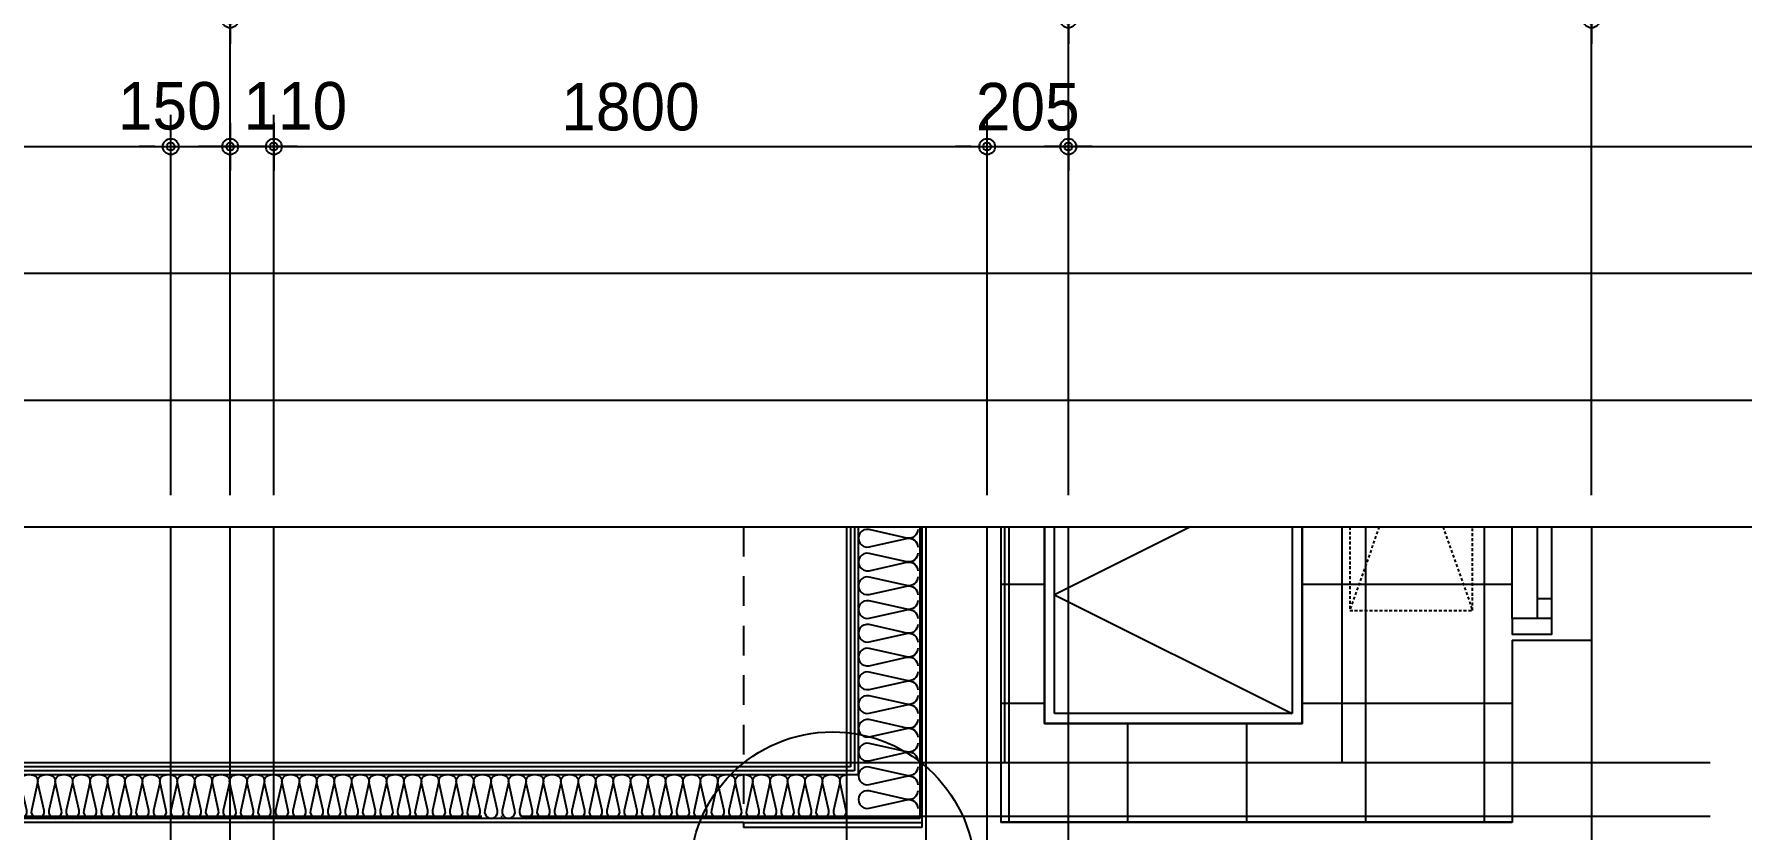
# Model space of a CAD drawing. Header units: millimetres. Extents: x -24416 to 92204, y -190080 to 23760.
# Drawn here: x 61837 to 66146, y -4271 to -2261 of the extents above; entities that cross this region are included whole.
import ezdxf
from ezdxf.xclip import XClip

# ---------------------------------------------------------------- set-up
doc = ezdxf.new("R2010")
doc.units = ezdxf.units.MM
doc.header["$LTSCALE"] = 50
doc.header["$XCLIPFRAME"] = 0
for name, pattern in [('AUDIT_D_220706163347-0', [0]), ('CEN', [62, 60, -1, 0, -1]), ('HD', [2.5, 1.5, -1]), ('HID', [2.5, 1.5, -1])]:
    doc.linetypes.add(name, pattern=pattern)
doc.layers.get('defpoints').update_dxf_attribs({"color": 139})
for name, color, linetype in [('A-ELE8', 8, 'Continuous'), ('AA-XXXX-DIMS', 7, 'Continuous'), ('ARDM', 7, 'Continuous'), ('CEN_CON', 1, 'CEN'), ('CONC', 2, 'Continuous'), ('dan1', 7, 'HID'), ('DIM', 7, 'AUDIT_D_220706163347-0'), ('ELE3_CON', 7, 'Continuous'), ('ETC', 6, 'Continuous'), ('INS', 252, 'Continuous'), ('WAL_DRY', 7, 'Continuous'), ('WIN', 4, 'Continuous'), ('바닥타일', 8, 'Continuous'), ('실명박스', 7, 'AUDIT_D_220706163347-0')]:
    doc.layers.add(name, color=color, linetype=linetype)
for name, color, linetype, plot in [('AA-XXXX-MC', 153, 'AUDIT_D_220706163347-0', False), ('Defpoint', 135, 'Continuous', False), ('MC', 135, 'Continuous', False)]:
    doc.layers.add(name, color=color, linetype=linetype, plot=plot)
doc.styles.add('HAUD01', font='Dotum.ttf')
doc.styles.add('맑은고딕', font='malgun.ttf', dxfattribs={"width": 0.9})
doc.dimstyles.new('DIM_40', dxfattribs={"dimscale": 40, "dimtxt": 3, "dimasz": 1, "dimexe": 2, "dimexo": 2, "dimgap": 1, "dimtad": 1, "dimdec": 0, "dimzin": 0, "dimdsep": 46, "dimtxsty": '맑은고딕', "dimblk1": 'DIMDOT', "dimblk2": 'DIMDOT', "dimsah": 1, "dimcen": 0.09, "dimdle": 2, "dimclrd": 7, "dimclre": 7, "dimclrt": 3, "dimadec": 0, "dimazin": 0, "dimtfac": 1, "dimtdec": 0, "dimtix": 1, "dimtmove": 2, "dimatfit": 3, "dimldrblk": 'DIMDOT', "dimfxl": 2, "dimtolj": 1, "dimtzin": 0, "dimarcsym": 0})

# ---------------------------------------------------------------- blocks, each defined once
blk = doc.blocks.new('실외기창_1000')
at = {"layer": 'WIN', "color": 8}
blk.add_line((960, 100), (40, 100), dxfattribs=at)
at = {"layer": 'WIN'}
for p, q in [((960, 36), (40, 36)), ((960, 0), (40, 0)), ((90, 36), (90, 0)), ((910, 36), (910, 0))]:
    blk.add_line(p, q, dxfattribs=at)
for points in [[(40, 100), (0, 100), (0, 0), (40, 0)], [(960, 100), (1000, 100), (1000, 0), (960, 0)]]:
    blk.add_lwpolyline(points, close=True, dxfattribs=at)
blk = doc.blocks.new('A$C24669fbc')
at = {"layer": 'Defpoint'}
blk.add_lwpolyline([(1650, 850), (0, 850), (0, 0), (1650, 0)], close=True, dxfattribs=at)
at = {"layer": 'ETC', "linetype": 'HD', "ltscale": 0.6}
for points in [[(100, 750), (750, 750), (750, 100), (100, 100)], [(125, 725), (725, 725), (725, 125), (125, 125)]]:
    blk.add_lwpolyline(points, close=True, dxfattribs=at)
at = {"layer": 'ETC', "linetype": 'HD', "ltscale": 10}
for points in [[(1550, 750), (900, 750), (900, 100), (1550, 100)], [(1525, 725), (925, 725), (925, 125), (1525, 125)]]:
    blk.add_lwpolyline(points, close=True, dxfattribs=at)
at = {"layer": 'ETC', "linetype": 'HD', "ltscale": 0.6}
blk.add_lwpolyline([(125, 125), (425, 725), (725, 125)], dxfattribs=at)
at = {"layer": 'ETC', "linetype": 'HD', "ltscale": 10}
blk.add_lwpolyline([(925, 125), (1225, 725), (1525, 125)], dxfattribs=at)
blk = doc.blocks.new('A$C8273e713')
at = {"layer": 'A-ELE8', "linetype": 'HID', "ltscale": 0.1}
for p, q in [((0, 310), (880, 0)), ((0, 0), (880, 310))]:
    blk.add_line(p, q, dxfattribs=at)
blk.add_lwpolyline([(0, 310), (880, 310), (880, 0), (0, 0)], close=True, dxfattribs=at)
blk = doc.blocks.new('insul1')
blk.add_lwpolyline([(0, 0, 0.480617), (0.146, 0.183), (0.004, 0.817, -1.249969), (0.296, 0.817), (0.154, 0.183, 0.480617), (0.3, 0, 0.480617)], format="xyb")
blk = doc.blocks.new('U-76A(확장)3')
at = {"layer": '바닥타일'}
h = blk.add_hatch(dxfattribs=at)
h.set_pattern_fill('_USER', color=256, scale=300, double=1, pattern_type=0)
h.set_pattern_definition([(0, (498351.77, 179302.88), (0, 300), []), (90, (498351.77, 179302.88), (-300, 2e-14), [])])
h.paths.add_polyline_path([(13145, 1380), (13795, 1380), (13795, 730), (13145, 730)], flags=16)
h.paths.add_polyline_path([(14045, 200), (14045, 1490), (12245, 1490), (12245, 200)])
at = {"layer": 'CEN_CON'}
for p, q in [((14030, -300), (14030, 10335)), ((12085, 1680), (14595, 1680)), ((0, 0), (14595, 0))]:
    blk.add_line(p, q, dxfattribs=at)
at = {"layer": 'CONC'}
for p, q in [((14045, 2140), (14045, 9245)), ((14045, 2140), (14058, 2140)), ((14058, 1690), (14058, 2140)), ((12120, 1690), (14058, 1690)), ((12120, 1490), (14045, 1490)), ((14045, 200), (14045, 1490)), ((13585, 200), (14045, 200)), ((13585, 200), (13585, 0)), ((13585, 0), (14295, 0))]:
    blk.add_line(p, q, dxfattribs=at)
at = {"layer": 'dan1'}
blk.add_lwpolyline([(10285, 2140), (14045, 2140)], dxfattribs=at)
at = {"layer": 'ELE3_CON'}
blk.add_line((12555, 0), (13585, 0), dxfattribs=at)
at = {"layer": 'INS'}
for p, q in [((14035, 1695), (14035, 9240)), ((13925, 1850), (13925, 9085)), ((14045, 2140), (14045, 1690)), ((12105, 1850), (13925, 1850)), ((12105, 1695), (14035, 1695))]:
    blk.add_line(p, q, dxfattribs=at)
blk.add_lwpolyline([(13145, 1380), (13795, 1380), (13795, 730), (13145, 730)], close=True, dxfattribs=at)
at = {"layer": 'MC'}
for p, q in [((13895, -300), (13895, 10335)), ((9975, 1880), (14595, 1880))]:
    blk.add_line(p, q, dxfattribs=at)
at = {"layer": 'WAL_DRY'}
for p, q in [((13905, 1870), (13905, 9065)), ((13915, 1860), (13915, 9075)), ((12105, 1870), (13905, 1870)), ((12105, 1860), (13915, 1860))]:
    blk.add_line(p, q, dxfattribs=at)
blk.add_blockref('실외기창_1000', (12570, 100))
at = {"layer": 'A-ELE8', "linetype": 'HID', "ltscale": 0.1}
blk.add_blockref('A$C8273e713', (12630, 300), dxfattribs=at)
at = {"layer": 'ETC', "linetype": 'HD', "ltscale": 10}
blk.add_blockref('A$C24669fbc', (12245, 630), dxfattribs=at)
at = {"layer": 'INS', "xscale": 110, "yscale": 110, "zscale": 110, "rotation": 270, "row_count": 1, "column_count": 164, "row_spacing": 2.524354896707238e-29, "column_spacing": 44}
blk.add_blockref('insul1', (13925, 9085), dxfattribs=at)
at = {"layer": 'INS', "xscale": 150.0000000000001, "yscale": 150.0000000000001, "zscale": 150.0000000000001, "row_count": 1, "column_count": 32, "row_spacing": 3.155443620884047e-30, "column_spacing": 60.00000000000006}
blk.add_blockref('insul1', (12105, 1700), dxfattribs=at)
blk = doc.blocks.new('A$C415C5DAF')
at = {"layer": 'AA-XXXX-MC'}
for p, q in [((49696, -24394.2), (49696, -21882.6)), ((49956, -22754.2), (49956, -21882.6)), ((51756, -22754.2), (51756, -21882.6))]:
    blk.add_line(p, q, dxfattribs=at)
at = {"layer": 'CEN_CON'}
for p, q in [((49846, -22754.2), (49846, -21882.6)), ((51961, -22754.2), (51961, -21882.6))]:
    blk.add_line(p, q, dxfattribs=at)
blk = doc.blocks.new('DIMDOT')
at = {"layer": 'AA-XXXX-DIMS'}
for p, q in [((0, -1.5), (0, 1.5)), ((-1.5, 0), (1.5, 0))]:
    blk.add_line(p, q, dxfattribs=at)
for radius in [0.5, 0.25]:
    blk.add_circle((0, 0), radius, dxfattribs=at)
blk = doc.blocks.new('*D825')
at = {"layer": 'defpoints', "color": 0, "transparency": 16777216}
for p in [(15264.2, -25985.5), (12854.2, -27265.5), (15264.2, -27265.5)]:
    blk.add_point(p, dxfattribs=at)
at = {"layer": 'DIM', "color": 7, "lineweight": -2, "transparency": 16777216}
for p, q in [((12854.2, -27185.5), (12854.2, -25905.5)), ((15264.2, -27185.5), (15264.2, -25905.5)), ((12894.2, -25985.5), (15224.2, -25985.5))]:
    blk.add_line(p, q, dxfattribs=at)
at = {"layer": 'DIM', "color": 7, "lineweight": -2, "transparency": 16777216, "xscale": 40, "yscale": 40, "zscale": 40, "rotation": 180}
blk.add_blockref('DIMDOT', (12854.2, -25985.5), dxfattribs=at)
at = {"layer": 'DIM', "color": 7, "lineweight": -2, "transparency": 16777216, "xscale": 40, "yscale": 40, "zscale": 40}
blk.add_blockref('DIMDOT', (15264.2, -25985.5), dxfattribs=at)
at = {"layer": 'DIM', "color": 3, "transparency": 16777216, "insert": (14059.2, -25885.4), "char_height": 120, "attachment_point": 5, "style": 'HAUD01'}
blk.add_mtext('\\A1;2410', dxfattribs=at)
blk = doc.blocks.new('*D826')
at = {"layer": 'defpoints', "color": 0, "transparency": 16777216}
for p in [(17379.2, -25985.5), (15264.2, -27265.5), (17379.2, -27265.5)]:
    blk.add_point(p, dxfattribs=at)
at = {"layer": 'DIM', "color": 7, "lineweight": -2, "transparency": 16777216}
for p, q in [((15264.2, -27185.5), (15264.2, -25905.5)), ((17379.2, -27185.5), (17379.2, -25905.5)), ((15304.2, -25985.5), (17339.2, -25985.5))]:
    blk.add_line(p, q, dxfattribs=at)
at = {"layer": 'DIM', "color": 7, "lineweight": -2, "transparency": 16777216, "xscale": 40, "yscale": 40, "zscale": 40, "rotation": 180}
blk.add_blockref('DIMDOT', (15264.2, -25985.5), dxfattribs=at)
at = {"layer": 'DIM', "color": 7, "lineweight": -2, "transparency": 16777216, "xscale": 40, "yscale": 40, "zscale": 40}
blk.add_blockref('DIMDOT', (17379.2, -25985.5), dxfattribs=at)
at = {"layer": 'DIM', "color": 3, "transparency": 16777216, "insert": (16321.7, -25885.4), "char_height": 120, "attachment_point": 5, "style": 'HAUD01'}
blk.add_mtext('\\A1;2115', dxfattribs=at)
blk = doc.blocks.new('*D827')
at = {"layer": 'defpoints', "color": 0, "transparency": 16777216}
for p in [(18699.2, -25985.5), (17379.2, -27265.5), (18699.2, -27265.5)]:
    blk.add_point(p, dxfattribs=at)
at = {"layer": 'DIM', "color": 7, "lineweight": -2, "transparency": 16777216}
for p, q in [((17379.2, -27185.5), (17379.2, -25905.5)), ((18699.2, -27185.5), (18699.2, -25905.5)), ((17419.2, -25985.5), (18659.2, -25985.5))]:
    blk.add_line(p, q, dxfattribs=at)
at = {"layer": 'DIM', "color": 7, "lineweight": -2, "transparency": 16777216, "xscale": 40, "yscale": 40, "zscale": 40, "rotation": 180}
blk.add_blockref('DIMDOT', (17379.2, -25985.5), dxfattribs=at)
at = {"layer": 'DIM', "color": 7, "lineweight": -2, "transparency": 16777216, "xscale": 40, "yscale": 40, "zscale": 40}
blk.add_blockref('DIMDOT', (18699.2, -25985.5), dxfattribs=at)
at = {"layer": 'DIM', "color": 3, "transparency": 16777216, "insert": (18039.2, -25885.4), "char_height": 120, "attachment_point": 5, "style": 'HAUD01'}
blk.add_mtext('\\A1;1320', dxfattribs=at)
blk = doc.blocks.new('*D828')
at = {"layer": 'defpoints', "color": 0, "transparency": 16777216}
for p in [(20534.2, -25985.5), (18699.2, -27265.5), (20534.2, -27265.5)]:
    blk.add_point(p, dxfattribs=at)
at = {"layer": 'DIM', "color": 7, "lineweight": -2, "transparency": 16777216}
for p, q in [((18699.2, -27185.5), (18699.2, -25905.5)), ((20534.2, -27185.5), (20534.2, -25905.5)), ((18739.2, -25985.5), (20494.2, -25985.5))]:
    blk.add_line(p, q, dxfattribs=at)
at = {"layer": 'DIM', "color": 7, "lineweight": -2, "transparency": 16777216, "xscale": 40, "yscale": 40, "zscale": 40, "rotation": 180}
blk.add_blockref('DIMDOT', (18699.2, -25985.5), dxfattribs=at)
at = {"layer": 'DIM', "color": 7, "lineweight": -2, "transparency": 16777216, "xscale": 40, "yscale": 40, "zscale": 40}
blk.add_blockref('DIMDOT', (20534.2, -25985.5), dxfattribs=at)
at = {"layer": 'DIM', "color": 3, "transparency": 16777216, "insert": (19616.7, -25885.4), "char_height": 120, "attachment_point": 5, "style": 'HAUD01'}
blk.add_mtext('\\A1;1835', dxfattribs=at)
blk = doc.blocks.new('*D833')
at = {"layer": 'defpoints', "color": 0, "transparency": 16777216}
for p in [(15114.2, -26305.5), (12914.2, -27265.5), (15114.2, -27265.5)]:
    blk.add_point(p, dxfattribs=at)
at = {"layer": 'DIM', "color": 7, "lineweight": -2, "transparency": 16777216}
for p, q in [((12914.2, -27185.5), (12914.2, -26225.5)), ((15114.2, -27185.5), (15114.2, -26225.5)), ((12954.2, -26305.5), (15074.2, -26305.5))]:
    blk.add_line(p, q, dxfattribs=at)
at = {"layer": 'DIM', "color": 7, "lineweight": -2, "transparency": 16777216, "xscale": 40, "yscale": 40, "zscale": 40, "rotation": 180}
blk.add_blockref('DIMDOT', (12914.2, -26305.5), dxfattribs=at)
at = {"layer": 'DIM', "color": 7, "lineweight": -2, "transparency": 16777216, "xscale": 40, "yscale": 40, "zscale": 40}
blk.add_blockref('DIMDOT', (15114.2, -26305.5), dxfattribs=at)
at = {"layer": 'DIM', "color": 3, "transparency": 16777216, "insert": (14014.2, -26205.4), "char_height": 120, "attachment_point": 5, "style": 'HAUD01'}
blk.add_mtext('\\A1;2200', dxfattribs=at)
blk = doc.blocks.new('*D834')
at = {"layer": 'defpoints', "color": 0, "transparency": 16777216}
for p in [(15264.2, -26305.5), (15114.2, -27265.5), (15264.2, -27265.5)]:
    blk.add_point(p, dxfattribs=at)
at = {"layer": 'DIM', "color": 7, "lineweight": -2, "transparency": 16777216}
for p, q in [((15114.2, -27185.5), (15114.2, -26225.5)), ((15264.2, -27185.5), (15264.2, -26225.5)), ((15074.2, -26305.5), (15034.2, -26305.5)), ((15114.2, -26305.5), (15264.2, -26305.5)), ((15304.2, -26305.5), (15344.2, -26305.5))]:
    blk.add_line(p, q, dxfattribs=at)
at = {"layer": 'DIM', "color": 7, "lineweight": -2, "transparency": 16777216, "xscale": 40, "yscale": 40, "zscale": 40}
blk.add_blockref('DIMDOT', (15114.2, -26305.5), dxfattribs=at)
at = {"layer": 'DIM', "color": 7, "lineweight": -2, "transparency": 16777216, "xscale": 40, "yscale": 40, "zscale": 40, "rotation": 180}
blk.add_blockref('DIMDOT', (15264.2, -26305.5), dxfattribs=at)
at = {"layer": 'DIM', "color": 3, "transparency": 16777216, "insert": (15111.8, -26203.2), "char_height": 120, "attachment_point": 5, "style": 'HAUD01'}
blk.add_mtext('\\A1;150', dxfattribs=at)
blk = doc.blocks.new('*D835')
at = {"layer": 'defpoints', "color": 0, "transparency": 16777216}
for p in [(15374.2, -26305.5), (15264.2, -27265.5), (15374.2, -27265.5)]:
    blk.add_point(p, dxfattribs=at)
at = {"layer": 'DIM', "color": 7, "lineweight": -2, "transparency": 16777216}
for p, q in [((15264.2, -27185.5), (15264.2, -26225.5)), ((15374.2, -27185.5), (15374.2, -26225.5)), ((15224.2, -26305.5), (15184.2, -26305.5)), ((15264.2, -26305.5), (15374.2, -26305.5)), ((15414.2, -26305.5), (15454.2, -26305.5))]:
    blk.add_line(p, q, dxfattribs=at)
at = {"layer": 'DIM', "color": 7, "lineweight": -2, "transparency": 16777216, "xscale": 40, "yscale": 40, "zscale": 40}
blk.add_blockref('DIMDOT', (15264.2, -26305.5), dxfattribs=at)
at = {"layer": 'DIM', "color": 7, "lineweight": -2, "transparency": 16777216, "xscale": 40, "yscale": 40, "zscale": 40, "rotation": 180}
blk.add_blockref('DIMDOT', (15374.2, -26305.5), dxfattribs=at)
at = {"layer": 'DIM', "color": 3, "transparency": 16777216, "insert": (15428.6, -26203.2), "char_height": 120, "attachment_point": 5, "style": 'HAUD01'}
blk.add_mtext('\\A1;110', dxfattribs=at)
blk = doc.blocks.new('*D836')
at = {"layer": 'defpoints', "color": 0, "transparency": 16777216}
for p in [(17174.2, -26305.5), (15374.2, -27265.5), (17174.2, -27265.5)]:
    blk.add_point(p, dxfattribs=at)
at = {"layer": 'DIM', "color": 7, "lineweight": -2, "transparency": 16777216}
for p, q in [((15374.2, -27185.5), (15374.2, -26225.5)), ((17174.2, -27185.5), (17174.2, -26225.5)), ((15414.2, -26305.5), (17134.2, -26305.5))]:
    blk.add_line(p, q, dxfattribs=at)
at = {"layer": 'DIM', "color": 7, "lineweight": -2, "transparency": 16777216, "xscale": 40, "yscale": 40, "zscale": 40, "rotation": 180}
blk.add_blockref('DIMDOT', (15374.2, -26305.5), dxfattribs=at)
at = {"layer": 'DIM', "color": 7, "lineweight": -2, "transparency": 16777216, "xscale": 40, "yscale": 40, "zscale": 40}
blk.add_blockref('DIMDOT', (17174.2, -26305.5), dxfattribs=at)
at = {"layer": 'DIM', "color": 3, "transparency": 16777216, "insert": (16274.2, -26205.4), "char_height": 120, "attachment_point": 5, "style": 'HAUD01'}
blk.add_mtext('\\A1;1800', dxfattribs=at)
blk = doc.blocks.new('*D837')
at = {"layer": 'defpoints', "color": 0, "transparency": 16777216}
for p in [(17379.2, -26305.5), (17174.2, -27265.5), (17379.2, -27265.5)]:
    blk.add_point(p, dxfattribs=at)
at = {"layer": 'DIM', "color": 7, "lineweight": -2, "transparency": 16777216}
for p, q in [((17174.2, -27185.5), (17174.2, -26225.5)), ((17379.2, -27185.5), (17379.2, -26225.5)), ((17134.2, -26305.5), (17094.2, -26305.5)), ((17174.2, -26305.5), (17379.2, -26305.5)), ((17419.2, -26305.5), (17459.2, -26305.5))]:
    blk.add_line(p, q, dxfattribs=at)
at = {"layer": 'DIM', "color": 7, "lineweight": -2, "transparency": 16777216, "xscale": 40, "yscale": 40, "zscale": 40}
blk.add_blockref('DIMDOT', (17174.2, -26305.5), dxfattribs=at)
at = {"layer": 'DIM', "color": 7, "lineweight": -2, "transparency": 16777216, "xscale": 40, "yscale": 40, "zscale": 40, "rotation": 180}
blk.add_blockref('DIMDOT', (17379.2, -26305.5), dxfattribs=at)
at = {"layer": 'DIM', "color": 3, "transparency": 16777216, "insert": (17276.7, -26205.4), "char_height": 120, "attachment_point": 5, "style": 'HAUD01'}
blk.add_mtext('\\A1;205', dxfattribs=at)
blk = doc.blocks.new('A$C45F312F6')
at = {"layer": 'ARDM', "color": 3}
blk.add_circle((63851.4, -28143.6), 360, dxfattribs=at)
blk = doc.blocks.new('DIM-1108')
at = {"layer": 'DIM'}
for base, p1, p2, picture, middle in [((15264.2, -25985.5), (12854.2, -27265.5), (15264.2, -27265.5), '*D825', (14059.2, -25885.4)), ((17379.2, -25985.5), (15264.2, -27265.5), (17379.2, -27265.5), '*D826', (16321.7, -25885.4)), ((18699.2, -25985.5), (17379.2, -27265.5), (18699.2, -27265.5), '*D827', (18039.2, -25885.4)), ((20534.2, -25985.5), (18699.2, -27265.5), (20534.2, -27265.5), '*D828', (19616.7, -25885.4)), ((15114.2, -26305.5), (12914.2, -27265.5), (15114.2, -27265.5), '*D833', (14014.2, -26205.4)), ((17174.2, -26305.5), (15374.2, -27265.5), (17174.2, -27265.5), '*D836', (16274.2, -26205.4)), ((17379.2, -26305.5), (17174.2, -27265.5), (17379.2, -27265.5), '*D837', (17276.7, -26205.4))]:
    dim = blk.add_linear_dim(base=base, p1=p1, p2=p2, dimstyle='DIM_40', override={"dimscale": 40, "dimtxsty": 'HAUD01'}, dxfattribs=at)
    dim.commit()
    dim.dimension.update_dxf_attribs({"geometry": picture, "text_midpoint": middle})
for base, p1, p2, picture, middle in [((15264.2, -26305.5), (15114.2, -27265.5), (15264.2, -27265.5), '*D834', (15111.8, -26203.2)), ((15374.2, -26305.5), (15264.2, -27265.5), (15374.2, -27265.5), '*D835', (15428.6, -26203.2))]:
    dim = blk.add_linear_dim(base=base, p1=p1, p2=p2, dimstyle='DIM_40', override={"dimscale": 40, "dimtxsty": 'HAUD01'}, dxfattribs=at)
    dim.commit()
    dim.dimension.update_dxf_attribs({"geometry": picture, "text_midpoint": middle, "dimtype": 128})

msp = doc.modelspace()

# ---------------------------------------------------------------- linework, layer by layer
at = {"layer": 'defpoints'}
for points in [[(68861.4, -20792.1), (54701.2, -20792.1), (54701.2, -2545.5), (68861.4, -2545.5)], [(68541.4, -20472.1), (55021.2, -20472.1), (55021.2, -2865.5), (68541.4, -2865.5)], [(68221.4, -20152.1), (55341.2, -20152.1), (55341.2, -3185.5), (68221.4, -3185.5)], [(67901.4, -19832.1), (55661.2, -19832.1), (55661.2, -3505.5), (67901.4, -3505.5)]]:
    msp.add_lwpolyline(points, close=True, dxfattribs=at)

# ---------------------------------------------------------------- block references
for name, p in [('DIM-1108', (47067.2, 23760)), ('A$C45F312F6', (0, 23760))]:
    msp.add_blockref(name, p)
ref = msp.add_blockref('U-76A(확장)3', (65766.4, 9792.9), dxfattribs=dict(xscale=-1, rotation=90))
XClip(ref).set_block_clipping_path([(13298.4077166071, -2135), (29625.0000000005, 10105.1364734633)])
at = {"layer": '실명박스'}
msp.add_blockref('A$C415C5DAF', (12485.4, 18377.1), dxfattribs=at)

doc.saveas('drawing.dxf')
